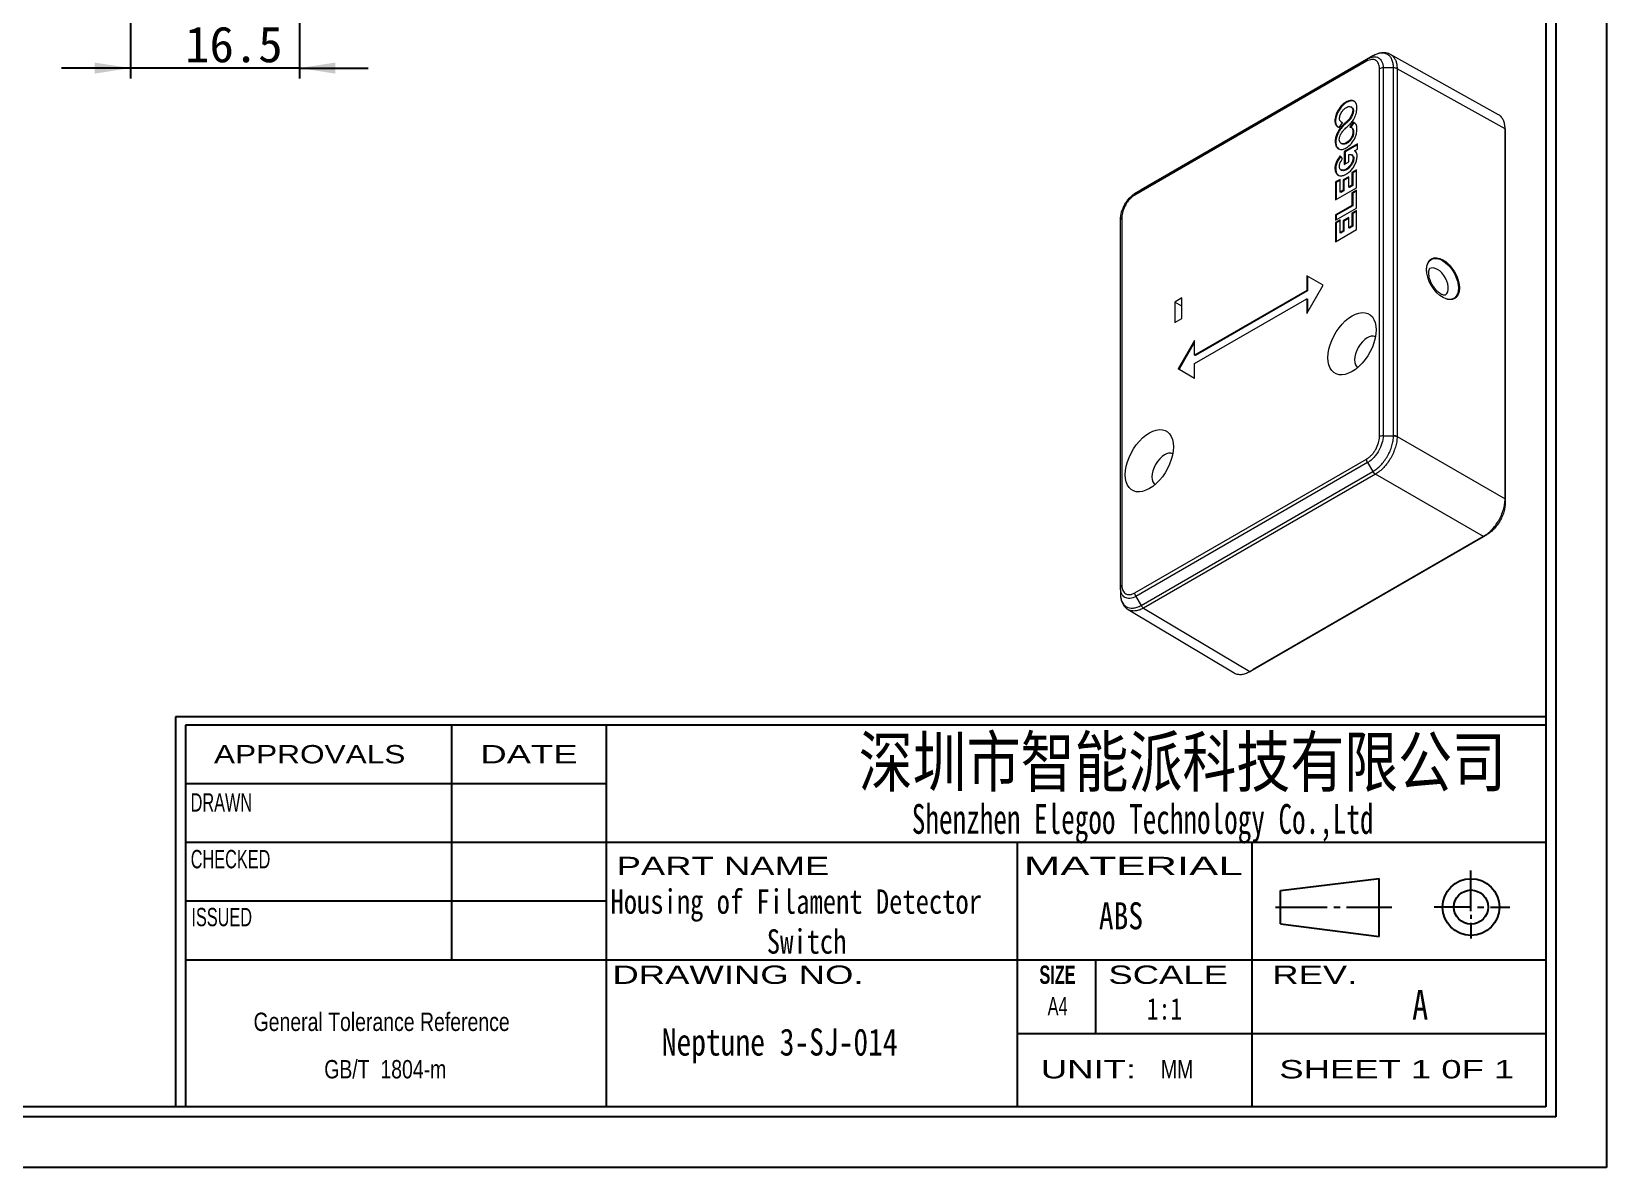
# Model space of a CAD drawing. Header units: millimetres. Extents: x 2 to 295, y 1 to 209.
# Drawn here: x 141.3 to 295.1, y 1.3 to 112.3 of the extents above; entities that cross this region are included whole.
import ezdxf

# ---------------------------------------------------------------- set-up
doc = ezdxf.new("R2010")
doc.units = ezdxf.units.MM
doc.layers.add('SLD-0', color=179, linetype='Continuous')
doc.styles.add('SLDTEXTSTYLE0', font='SIMSUN.TTC', dxfattribs={"width": 0.67})
doc.styles.add('SLDTEXTSTYLE1', font='SIMSUN.TTC', dxfattribs={"width": 0.8})
doc.styles.add('SLDTEXTSTYLE10', font='ARIAL.TTF', dxfattribs={"width": 0.7584})
doc.styles.add('SLDTEXTSTYLE11', font='ARIAL.TTF', dxfattribs={"width": 1.2324})
doc.styles.add('SLDTEXTSTYLE12', font='ARIAL.TTF', dxfattribs={"width": 1.7064})
doc.styles.add('SLDTEXTSTYLE13', font='SIMSUN.TTC', dxfattribs={"width": 0.8, "bigfont": 'bigfont'})
doc.styles.add('SLDTEXTSTYLE14', font='SIMKAI.TTF', dxfattribs={"width": 0.67})
doc.styles.add('SLDTEXTSTYLE15', font='SIMSUN.TTC')
doc.styles.add('SLDTEXTSTYLE2', font='SIMFANG.TTF', dxfattribs={"width": 0.8})
doc.styles.add('SLDTEXTSTYLE3', font='SIMSUN.TTC', dxfattribs={"width": 0.8})
doc.styles.add('SLDTEXTSTYLE5', font='ARIAL.TTF', dxfattribs={"width": 0.63516})
doc.styles.add('SLDTEXTSTYLE8', font='ARIALBD.TTF', dxfattribs={"width": 0.63516})
doc.styles.add('SLDTEXTSTYLE9', font='ARIAL.TTF', dxfattribs={"width": 1.422})
doc.dimstyles.new('SLDDIMSTYLE1', dxfattribs={"dimtxt": 3.5, "dimasz": 3.5, "dimexe": 0, "dimexo": 0.0625, "dimgap": 0.875, "dimtad": 2, "dimrnd": 1e-09, "dimzin": 12, "dimdsep": 46, "dimtxsty": 'SLDTEXTSTYLE0', "dimsah": 1, "dimcen": 0.09, "dimadec": 0, "dimazin": 3, "dimtfac": 1, "dimtmove": 0, "dimatfit": 0, "dimfxl": 0, "dimfrac": 2, "dimtolj": 1, "dimtzin": 12, "dimarcsym": 0})

# ---------------------------------------------------------------- blocks, each defined once
blk = doc.blocks.new('SW_NOTE_1')
at = {"layer": 'SLD-0', "color": 0, "attachment_point": 2, "style": 'SLDTEXTSTYLE3'}
for s, insert, char_height in [('Housing of Filament Detector ', (16.4, 2.77), 2.3813), ('Switch', (17.41, -1.13), 2.381)]:
    blk.add_mtext(s, dxfattribs=dict(at, insert=insert, char_height=char_height))
blk = doc.blocks.new('SW_NOTE_2')
at = {"layer": 'SLD-0', "color": 0, "char_height": 1.7927, "attachment_point": 2, "style": 'SLDTEXTSTYLE10'}
for s, insert in [('General Tolerance Reference ', (13.02, 2.31)), (' GB/T  1804-m', (13.11, -2.32))]:
    blk.add_mtext(s, dxfattribs=dict(at, insert=insert))
blk = doc.blocks.new('_D_4')
at = {"layer": 'SLD-0', "color": 5}
for p, q in [((150.92, 117.47), (150.92, 107.69)), ((167.42, 117.6), (167.42, 107.69)), ((150.92, 108.69), (144.19, 108.69)), ((167.42, 108.69), (150.92, 108.69)), ((167.42, 108.69), (174.15, 108.69))]:
    blk.add_line(p, q, dxfattribs=at)
for points in [[(150.92, 108.69), (147.42, 109.23), (147.42, 108.15)], [(167.42, 108.69), (170.92, 108.15), (170.92, 109.23)]]:
    blk.add_solid(points, dxfattribs=at)
at = {"layer": 'SLD-0', "color": 5, "insert": (156.26, 112.76), "char_height": 3.5, "attachment_point": 1, "style": 'SLDTEXTSTYLE15'}
blk.add_mtext('16.5', dxfattribs=at)

msp = doc.modelspace()

# ---------------------------------------------------------------- linework, layer by layer
at = {"color": 7, "linetype": 'Continuous', "lineweight": 15}
for p, q in [((271.672, 109.359), (249.032, 96.289)), ((249.135, 96.518), (271.775, 109.588)), ((272.283, 109.881), (249.643, 96.811)), ((272.283, 109.881), (271.775, 109.588)), ((284.564, 104.138), (274.015, 110.016)), ((272.933, 72.688), (272.933, 108.631)), ((273.287, 108.715), (273.287, 72.773)), ((274.302, 108.715), (273.287, 108.715)), ((274.302, 72.773), (274.302, 108.715)), ((274.652, 108.634), (274.652, 72.69)), ((285.199, 102.756), (274.652, 108.634)), ((270.227, 104.849), (270.138, 104.9)), ((269.003, 102.877), (269.315, 103.348)), ((269.235, 103.388), (269.311, 103.343)), ((270.369, 103.395), (270.043, 102.924)), ((270.439, 103.354), (270.114, 102.883)), ((270.439, 103.354), (270.369, 103.395)), ((270.246, 102.849), (270.158, 102.9)), ((285.205, 102.387), (285.199, 102.795)), ((285.199, 66.6), (285.199, 102.756)), ((285.199, 102.756), (285.205, 102.351)), ((285.205, 102.351), (285.205, 66.195)), ((269.315, 99.872), (269.075, 100.11)), ((269.182, 101.346), (269.27, 101.295)), ((270.789, 101.288), (269.494, 100.54)), ((269.494, 100.54), (269.494, 99.283)), ((269.565, 100.499), (269.494, 100.54)), ((270.789, 101.206), (269.565, 100.499)), ((269.565, 100.499), (269.565, 99.324)), ((269.93, 99.535), (269.93, 100.258)), ((270.314, 100.156), (270.226, 100.207)), ((270.498, 100.607), (270.789, 100.775)), ((270.569, 100.566), (270.498, 100.607)), ((270.789, 100.775), (270.789, 101.288)), ((269.166, 98.749), (269.254, 98.698)), ((269.494, 99.283), (269.93, 99.535)), ((270.671, 98.744), (270.241, 98.496)), ((270.241, 98.496), (270.241, 97.249)), ((270.312, 98.455), (270.241, 98.496)), ((270.671, 98.663), (270.312, 98.455)), ((270.671, 96.989), (270.671, 98.744)), ((269.075, 97.823), (268.636, 97.569)), ((268.636, 97.569), (268.636, 95.814)), ((268.707, 97.529), (268.636, 97.569)), ((268.636, 95.814), (270.671, 96.989)), ((269.075, 97.741), (268.707, 97.529)), ((268.707, 97.529), (268.707, 95.855)), ((269.075, 96.576), (269.075, 97.823)), ((269.93, 98.073), (269.39, 97.761)), ((269.39, 97.761), (269.39, 96.757)), ((269.46, 97.72), (269.39, 97.761)), ((269.93, 97.991), (269.46, 97.72)), ((269.46, 97.72), (269.46, 96.717)), ((269.93, 97.07), (269.93, 98.073)), ((270.241, 97.249), (269.93, 97.07)), ((270.001, 97.029), (269.93, 97.07)), ((270.312, 97.208), (270.001, 97.029)), ((270.312, 97.208), (270.241, 97.249)), ((270.312, 98.455), (270.312, 97.208)), ((249.09, 96.483), (248.984, 96.422)), ((249.643, 96.811), (249.135, 96.518)), ((269.39, 96.757), (269.075, 96.576)), ((269.145, 96.535), (269.075, 96.576)), ((269.46, 96.717), (269.145, 96.535)), ((269.46, 96.717), (269.39, 96.757)), ((270.671, 96.764), (270.241, 96.515)), ((270.241, 96.515), (270.241, 95.277)), ((270.312, 96.475), (270.241, 96.515)), ((270.671, 96.682), (270.312, 96.475)), ((270.312, 96.475), (270.312, 95.236)), ((270.671, 95.018), (270.671, 96.764)), ((247.624, 57.958), (247.624, 93.9)), ((247.631, 94.079), (247.632, 93.984)), ((247.77, 94.104), (247.77, 58.162)), ((270.241, 95.277), (268.636, 94.35)), ((268.636, 93.844), (270.671, 95.018)), ((268.636, 94.35), (268.636, 93.844)), ((268.707, 94.309), (268.636, 94.35)), ((269.075, 93.856), (268.636, 93.603)), ((270.312, 95.236), (268.707, 94.309)), ((268.707, 94.309), (268.707, 93.884)), ((269.075, 92.607), (269.075, 93.856)), ((269.93, 94.094), (269.39, 93.782)), ((269.93, 94.013), (269.46, 93.741)), ((269.93, 93.101), (269.93, 94.094)), ((270.312, 95.236), (270.241, 95.277)), ((270.671, 94.778), (270.241, 94.529)), ((270.241, 94.529), (270.241, 93.281)), ((270.312, 94.488), (270.241, 94.529)), ((270.671, 94.696), (270.312, 94.488)), ((270.312, 94.488), (270.312, 93.24)), ((270.671, 92.909), (270.671, 94.778)), ((268.636, 93.603), (268.636, 91.735)), ((268.707, 93.562), (268.636, 93.603)), ((268.636, 91.735), (270.671, 92.909)), ((269.075, 93.774), (268.707, 93.562)), ((268.707, 93.562), (268.707, 91.775)), ((269.39, 92.789), (269.075, 92.607)), ((269.145, 92.566), (269.075, 92.607)), ((269.46, 92.748), (269.145, 92.566)), ((269.39, 93.782), (269.39, 92.789)), ((269.46, 93.741), (269.39, 93.782)), ((269.46, 92.748), (269.39, 92.789)), ((269.46, 93.741), (269.46, 92.748)), ((270.241, 93.281), (269.93, 93.101)), ((270.001, 93.06), (269.93, 93.101)), ((270.312, 93.24), (270.001, 93.06)), ((270.312, 93.24), (270.241, 93.281)), ((267.423, 87.478), (265.832, 88.397)), ((265.832, 88.397), (265.832, 86.968)), ((265.903, 88.356), (265.903, 86.927)), ((253.622, 86.233), (252.94, 85.839)), ((253.622, 84.221), (253.622, 86.233)), ((265.832, 86.968), (254.872, 80.641)), ((265.903, 86.927), (254.943, 80.6)), ((265.832, 84.723), (267.423, 87.478)), ((265.903, 86.927), (265.832, 86.968)), ((252.94, 85.839), (252.94, 83.827)), ((253.622, 85.446), (252.94, 85.839)), ((254.872, 79.824), (265.832, 86.152)), ((265.832, 86.152), (265.832, 84.723)), ((265.903, 86.111), (265.832, 86.152)), ((265.903, 86.111), (265.903, 84.845)), ((252.94, 83.827), (253.622, 84.221)), ((254.872, 82.07), (253.281, 79.314)), ((254.872, 81.907), (253.352, 79.273)), ((254.872, 80.641), (254.872, 82.07)), ((254.943, 80.6), (254.872, 80.641)), ((253.281, 79.314), (254.872, 78.395)), ((253.352, 79.273), (253.281, 79.314)), ((253.352, 79.273), (254.872, 78.395)), ((254.872, 78.395), (254.872, 79.824)), ((273.287, 72.773), (274.302, 72.773)), ((274.652, 72.69), (274.652, 72.689)), ((274.652, 72.689), (285.199, 66.6)), ((249.032, 57.433), (271.672, 70.503)), ((271.775, 70.155), (249.135, 57.085)), ((249.643, 56.206), (272.283, 69.276)), ((271.775, 70.155), (272.283, 69.276)), ((272.283, 69.276), (272.284, 69.276)), ((272.53, 69.014), (249.889, 55.943)), ((283.078, 62.926), (272.531, 69.014)), ((285.199, 66.6), (285.205, 66.195)), ((283.432, 63.123), (260.607, 49.946)), ((283.078, 62.926), (283.432, 63.123)), ((260.253, 49.749), (283.078, 62.926)), ((247.624, 57.958), (247.624, 57.372)), ((249.135, 57.085), (249.643, 56.206)), ((248.373, 55.804), (258.739, 49.609)), ((249.889, 55.943), (260.253, 49.749)), ((260.22, 49.73), (260.576, 49.929)), ((260.253, 49.749), (260.607, 49.946))]:
    msp.add_line(p, q, dxfattribs=at)
at = {"color": 8, "linetype": 'Continuous', "lineweight": 15, "flags": 128}
for points in [[(277.54, 88.835), (277.535, 88.989), (277.558, 89.287), (277.628, 89.549), (277.743, 89.767), (277.899, 89.933), (278.09, 90.044), (278.312, 90.095), (278.558, 90.086), (278.82, 90.016), (279.09, 89.887), (279.36, 89.704), (279.622, 89.472), (279.868, 89.197), (280.09, 88.889), (280.282, 88.557), (280.437, 88.211), (280.552, 87.861), (280.622, 87.518), (280.646, 87.193), (280.622, 86.894), (280.552, 86.632), (280.437, 86.415), (280.282, 86.248), (280.09, 86.137), (279.868, 86.086), (279.622, 86.095), (279.514, 86.118)], [(279.345, 86.506), (279.383, 86.53), (279.514, 86.662), (279.604, 86.844), (279.65, 87.068), (279.65, 87.324), (279.604, 87.601), (279.514, 87.887), (279.383, 88.169), (279.219, 88.436), (279.027, 88.675), (278.816, 88.876), (278.595, 89.03), (278.375, 89.13), (278.164, 89.173), (277.972, 89.156), (277.842, 89.102)]]:
    msp.add_lwpolyline(points, dxfattribs=at)
at = {"color": 7, "linetype": 'Continuous', "lineweight": 15, "flags": 128}
for points in [[(270.251, 84.483), (270.587, 84.649), (270.915, 84.756), (271.23, 84.803), (271.525, 84.787), (271.795, 84.71), (272.032, 84.572), (272.234, 84.378), (272.395, 84.13), (272.512, 83.834), (272.584, 83.496), (272.608, 83.123), (272.584, 82.721), (272.512, 82.301), (272.395, 81.869), (272.234, 81.435), (272.032, 81.008), (271.795, 80.597), (271.525, 80.209), (271.23, 79.852), (270.915, 79.535), (270.587, 79.262), (270.251, 79.041), (269.916, 78.875), (269.588, 78.768), (269.272, 78.722), (268.977, 78.738), (268.708, 78.815), (268.471, 78.952), (268.269, 79.147), (268.108, 79.394), (267.99, 79.69), (267.919, 80.029), (267.895, 80.402), (267.919, 80.803), (267.99, 81.224), (268.108, 81.655), (268.269, 82.089), (268.471, 82.516), (268.708, 82.928), (268.977, 83.316), (269.272, 83.672), (269.588, 83.99), (269.916, 84.262), (270.251, 84.483)], [(271.736, 82.334), (271.495, 82.167), (271.263, 81.952), (271.049, 81.696), (270.861, 81.41), (270.707, 81.105), (270.593, 80.792), (270.523, 80.483), (270.499, 80.191), (270.523, 79.926), (270.593, 79.698), (270.707, 79.517), (270.799, 79.431)], [(250.452, 73.054), (250.788, 73.22), (251.116, 73.327), (251.431, 73.373), (251.726, 73.357), (251.996, 73.28), (252.233, 73.143), (252.435, 72.948), (252.596, 72.7), (252.713, 72.404), (252.785, 72.066), (252.809, 71.693), (252.785, 71.292), (252.713, 70.871), (252.596, 70.44), (252.435, 70.006), (252.233, 69.579), (251.996, 69.167), (251.726, 68.779), (251.431, 68.422), (251.116, 68.105), (250.788, 67.833), (250.452, 67.611), (250.117, 67.446), (249.789, 67.338), (249.474, 67.292), (249.178, 67.308), (248.909, 67.385), (248.672, 67.523), (248.47, 67.717), (248.309, 67.965), (248.191, 68.261), (248.12, 68.599), (248.096, 68.972), (248.12, 69.373), (248.191, 69.794), (248.309, 70.226), (248.47, 70.659), (248.672, 71.086), (248.909, 71.498), (249.178, 71.886), (249.474, 72.243), (249.789, 72.56), (250.117, 72.832), (250.452, 73.054)], [(251.937, 70.904), (251.696, 70.737), (251.464, 70.522), (251.25, 70.267), (251.062, 69.981), (250.908, 69.675), (250.794, 69.362), (250.724, 69.053), (250.7, 68.761), (250.724, 68.496), (250.794, 68.268), (250.908, 68.087), (251, 68.002)]]:
    msp.add_lwpolyline(points, dxfattribs=at)
at = {"color": 7, "linetype": 'Continuous', "lineweight": 15}
for centre, radius, start, end in [((272.26, 81.588), 0.911, 71.86939, 125.05881), ((274.315, 72.048), 0.724, 62.19332, 91.02031), ((252.461, 70.158), 0.911, 71.86939, 125.05881), ((272.917, 69.627), 0.723, 208.97939, 237.81169)]:
    msp.add_arc(centre, radius, start, end, dxfattribs=at)
msp.add_ellipse((279.136, 88.117), major_axis=(-1.14, 1.94), ratio=0.5823979, dxfattribs=at)
for points in [[(271.672, 109.359), (271.672, 109.466), (271.71, 109.55), (271.775, 109.588)], [(273.287, 108.715), (273.156, 108.715), (273.026, 108.684), (272.933, 108.631)], [(274.652, 108.634), (274.56, 108.686), (274.431, 108.716), (274.302, 108.715)], [(249.032, 96.289), (249.032, 96.396), (249.07, 96.48), (249.135, 96.518)], [(247.77, 94.104), (247.678, 94.051), (247.624, 93.976), (247.624, 93.9)], [(273.287, 72.773), (273.156, 72.773), (273.026, 72.742), (272.933, 72.688)], [(274.302, 72.773), (274.431, 72.773), (274.56, 72.742), (274.652, 72.69)], [(271.775, 70.155), (271.71, 70.268), (271.672, 70.396), (271.672, 70.503)], [(272.283, 69.276), (272.348, 69.164), (272.438, 69.067), (272.53, 69.014)], [(247.77, 58.162), (247.678, 58.108), (247.624, 58.033), (247.624, 57.958)], [(249.135, 57.085), (249.07, 57.198), (249.032, 57.327), (249.032, 57.433)], [(249.643, 56.206), (249.707, 56.094), (249.797, 55.997), (249.889, 55.943)]]:
    msp.add_open_spline(points, degree=3, dxfattribs=at)
for points, knots in [([(272.933, 108.631), (272.933, 108.727), (272.925, 108.817), (272.893, 108.985), (272.869, 109.063), (272.806, 109.203), (272.767, 109.264), (272.676, 109.37), (272.623, 109.414), (272.448, 109.515), (272.307, 109.542), (272.004, 109.512), (271.839, 109.455), (271.672, 109.359)], [0, 0, 0, 0, 0.125, 0.125, 0.25, 0.25, 0.375, 0.375, 0.5, 0.5, 0.75, 0.75, 1, 1, 1, 1]), ([(271.775, 109.588), (271.974, 109.703), (272.173, 109.771), (272.536, 109.807), (272.705, 109.774), (272.914, 109.653), (272.978, 109.6), (273.087, 109.474), (273.134, 109.401), (273.209, 109.233), (273.239, 109.139), (273.277, 108.938), (273.287, 108.83), (273.287, 108.715)], [0, 0, 0, 0, 0.25, 0.25, 0.5, 0.5, 0.625, 0.625, 0.75, 0.75, 0.875, 0.875, 1, 1, 1, 1]), ([(274.01, 110.012), (273.949, 110.045), (273.806, 110.122), (273.554, 110.181), (273.267, 110.199), (272.966, 110.16), (272.659, 110.069), (272.432, 109.967), (272.305, 109.894), (272.283, 109.881)], [0, 0, 0, 0, 0.119698, 0.27939, 0.4430167, 0.6104841, 0.7824828, 0.961005, 1, 1, 1, 1]), ([(274.302, 108.715), (274.302, 108.869), (274.288, 109.016), (274.236, 109.285), (274.197, 109.408), (274.095, 109.632), (274.032, 109.732), (273.886, 109.9), (273.802, 109.97), (273.519, 110.133), (273.3, 110.175), (272.932, 110.138), (272.806, 110.11), (272.549, 110.02), (272.416, 109.958), (272.283, 109.881)], [0, 0, 0, 0, 0.125, 0.125, 0.25, 0.25, 0.375, 0.375, 0.5, 0.5, 0.75, 0.75, 0.875, 0.875, 1, 1, 1, 1]), ([(270.043, 102.924), (270.161, 102.929), (270.297, 102.808), (270.337, 102.476), (270.321, 102.112), (270.043, 101.674), (269.625, 101.277), (269.163, 101.258), (268.949, 101.649), (269.092, 102.155), (269.333, 102.523), (269.599, 102.801), (269.892, 103.071), (270.198, 103.357), (270.476, 103.761), (270.661, 104.245), (270.756, 104.806), (270.675, 105.279), (270.383, 105.55), (269.901, 105.556), (269.326, 105.191), (268.891, 104.616), (268.637, 104.062), (268.471, 103.279), (268.78, 102.954), (269.003, 102.877)], [0, 0, 0, 0, 0.0402696, 0.0631496, 0.0972781, 0.1305334, 0.1709042, 0.2300673, 0.272055, 0.3136078, 0.3422128, 0.3682938, 0.4029417, 0.4384472, 0.4677718, 0.5099648, 0.5531266, 0.6069497, 0.6468877, 0.6997275, 0.7706129, 0.8159069, 0.8576377, 0.9053276, 1, 1, 1, 1]), ([(269.315, 103.348), (269.208, 103.391), (269.062, 103.504), (269.004, 103.846), (269.114, 104.168), (269.27, 104.444), (269.447, 104.693), (269.678, 104.862), (269.906, 104.949), (270.083, 104.937), (270.212, 104.858), (270.318, 104.719), (270.328, 104.429), (270.195, 104.049), (269.962, 103.665), (269.655, 103.384), (269.361, 103.14), (269.044, 102.781), (268.714, 102.227), (268.549, 101.526), (268.672, 101.03), (268.927, 100.753), (269.282, 100.703), (269.736, 100.891), (270.197, 101.294), (270.546, 101.818), (270.698, 102.316), (270.775, 102.942), (270.615, 103.343), (270.369, 103.395)], [0, 0, 0, 0, 0.0446581, 0.0693309, 0.1009129, 0.1194818, 0.1411823, 0.1689898, 0.1911548, 0.2141167, 0.2322485, 0.2498102, 0.2779288, 0.3095505, 0.3410981, 0.3764874, 0.409881, 0.4374468, 0.4876717, 0.5512993, 0.6025051, 0.6439441, 0.6916438, 0.7311951, 0.7876296, 0.8392301, 0.866953, 0.9091409, 1, 1, 1, 1]), ([(270.503, 105.425), (270.427, 105.458), (270.266, 105.528), (269.947, 105.461), (269.604, 105.279), (269.271, 104.983), (268.995, 104.613), (268.792, 104.216), (268.661, 103.825), (268.612, 103.447), (268.69, 103.145), (268.806, 103.021), (268.865, 102.958)], [0, 0, 0, 0, 0.0946138, 0.201997, 0.3098801, 0.4171536, 0.5238487, 0.6184122, 0.7141026, 0.8087277, 0.9032658, 1, 1, 1, 1]), ([(270.214, 104.846), (270.23, 104.84), (270.295, 104.813), (270.372, 104.703), (270.398, 104.496), (270.354, 104.257), (270.258, 104.014), (270.116, 103.755), (269.912, 103.508), (269.672, 103.3), (269.39, 103.059), (269.091, 102.707), (268.829, 102.239), (268.675, 101.746), (268.659, 101.313), (268.754, 100.989), (268.879, 100.866), (268.938, 100.808)], [0, 0, 0, 0, 0.0161977, 0.0667283, 0.1149622, 0.163257, 0.2115883, 0.25997, 0.3236395, 0.3880718, 0.4520364, 0.5479395, 0.6442854, 0.7412829, 0.8377191, 0.9235132, 1, 1, 1, 1]), ([(285.199, 102.756), (285.191, 102.915), (285.174, 103.226), (285.048, 103.618), (284.848, 103.92), (284.679, 104.093), (284.567, 104.134), (284.562, 104.135)], [0, 0, 0, 0, 0.25261505, 0.49447263, 0.74330429, 0.9889393, 1, 1, 1, 1]), ([(270.237, 102.854), (270.269, 102.828), (270.366, 102.751), (270.403, 102.504), (270.403, 102.215), (270.297, 101.91), (270.108, 101.648), (269.897, 101.426), (269.664, 101.278), (269.449, 101.243), (269.307, 101.253), (269.262, 101.3), (269.262, 101.3)], [0, 0, 0, 0, 0.0731845, 0.2192112, 0.3313441, 0.4391613, 0.5516957, 0.6632586, 0.7731825, 0.885418, 0.9992929, 1, 1, 1, 1]), ([(269.075, 100.11), (268.991, 99.993), (268.824, 99.759), (268.649, 99.358), (268.561, 98.96), (268.603, 98.623), (268.732, 98.373), (268.906, 98.173), (269.177, 98.141), (269.477, 98.225), (269.787, 98.391), (270.095, 98.619), (270.373, 98.951), (270.577, 99.34), (270.716, 99.743), (270.759, 100.123), (270.711, 100.44), (270.587, 100.532), (270.532, 100.573)], [0, 0, 0, 0, 0.0629453, 0.1259466, 0.1893231, 0.2521009, 0.3162451, 0.3794708, 0.4423658, 0.5060404, 0.5692112, 0.6329145, 0.6956851, 0.759039, 0.82206, 0.8853954, 0.9490599, 1, 1, 1, 1]), ([(269.145, 100.07), (269.062, 99.953), (268.895, 99.718), (268.719, 99.318), (268.631, 98.919), (268.675, 98.584), (268.796, 98.328), (268.923, 98.221), (268.985, 98.168)], [0, 0, 0, 0, 0.1672584, 0.3346655, 0.5030695, 0.6698827, 0.8403268, 1, 1, 1, 1]), ([(269.93, 100.258), (269.945, 100.256), (270.102, 100.249), (270.101, 100.252), (270.286, 100.199), (270.338, 100.049), (270.36, 99.858), (270.284, 99.494), (270.056, 99.145), (269.744, 98.813), (269.366, 98.678), (269.119, 98.742), (269.007, 98.979), (269.023, 99.392), (269.232, 99.703), (269.315, 99.872)], [-0.0189619, -0.0189619, -0.0189619, -0.0189619, 0, 0.054413, 0.1237451, 0.1550637, 0.2111373, 0.2911793, 0.3830136, 0.4958854, 0.612333, 0.6935875, 0.7772693, 0.8681364, 1, 1, 1, 1]), ([(270.304, 100.159), (270.312, 100.155), (270.355, 100.136), (270.4, 100.049), (270.422, 99.902), (270.409, 99.703), (270.344, 99.456), (270.193, 99.202), (270.019, 98.987), (269.819, 98.805), (269.606, 98.698), (269.402, 98.648), (269.296, 98.688), (269.247, 98.707)], [0, 0, 0, 0, 0.017225, 0.0915984, 0.1629045, 0.238839, 0.3541664, 0.4593643, 0.5639973, 0.6706506, 0.7844202, 0.8996168, 1, 1, 1, 1]), ([(247.624, 93.9), (247.624, 94.129), (247.664, 94.383), (247.815, 94.89), (247.927, 95.149), (248.136, 95.512), (248.214, 95.63), (248.378, 95.851), (248.465, 95.955), (248.648, 96.148), (248.744, 96.237), (248.937, 96.393), (249.036, 96.461), (249.135, 96.518)], [0, 0, 0, 0, 0.25, 0.25, 0.5, 0.5, 0.625, 0.625, 0.75, 0.75, 0.875, 0.875, 1, 1, 1, 1]), ([(249.032, 96.289), (248.948, 96.241), (248.866, 96.184), (248.705, 96.055), (248.625, 95.98), (248.473, 95.819), (248.4, 95.733), (248.263, 95.548), (248.198, 95.449), (248.024, 95.147), (247.93, 94.93), (247.804, 94.507), (247.77, 94.297), (247.77, 94.104)], [0, 0, 0, 0, 0.125, 0.125, 0.25, 0.25, 0.375, 0.375, 0.5, 0.5, 0.75, 0.75, 1, 1, 1, 1]), ([(278.945, 86.615), (278.915, 86.633), (278.827, 86.686), (278.67, 86.808), (278.481, 86.992), (278.298, 87.212), (278.13, 87.461), (277.986, 87.728), (277.872, 88.001), (277.791, 88.268), (277.746, 88.514), (277.735, 88.729), (277.752, 88.899), (277.785, 89.018), (277.821, 89.083), (277.839, 89.1), (277.844, 89.102), (277.845, 89.103)], [0, 0, 0, 0, 0.0361176, 0.105243, 0.175592, 0.247194, 0.3196707, 0.3925636, 0.4653521, 0.537454, 0.6084403, 0.6780055, 0.7461664, 0.8136604, 0.8820888, 0.9549051, 1, 1, 1, 1]), ([(279.344, 86.506), (279.341, 86.504), (279.336, 86.5), (279.281, 86.494), (279.183, 86.509), (279.065, 86.55), (278.977, 86.597), (278.945, 86.615)], [0, 0, 0, 0, 0.2652433, 0.4742152, 0.6710263, 0.878843, 1, 1, 1, 1]), ([(271.672, 70.503), (271.755, 70.551), (271.837, 70.608), (271.998, 70.738), (272.079, 70.812), (272.231, 70.973), (272.304, 71.06), (272.441, 71.245), (272.506, 71.344), (272.68, 71.646), (272.774, 71.862), (272.9, 72.285), (272.933, 72.496), (272.933, 72.688)], [0, 0, 0, 0, 0.125, 0.125, 0.25, 0.25, 0.375, 0.375, 0.5, 0.5, 0.75, 0.75, 1, 1, 1, 1]), ([(273.287, 72.773), (273.287, 72.544), (273.247, 72.29), (273.095, 71.784), (272.983, 71.524), (272.774, 71.162), (272.696, 71.043), (272.532, 70.822), (272.445, 70.718), (272.262, 70.525), (272.166, 70.436), (271.973, 70.28), (271.875, 70.212), (271.775, 70.155)], [0, 0, 0, 0, 0.25, 0.25, 0.5, 0.5, 0.625, 0.625, 0.75, 0.75, 0.875, 0.875, 1, 1, 1, 1]), ([(272.284, 69.276), (272.417, 69.353), (272.55, 69.446), (272.808, 69.655), (272.933, 69.772), (273.177, 70.031), (273.295, 70.172), (273.513, 70.466), (273.615, 70.622), (273.803, 70.948), (273.887, 71.114), (274.032, 71.449), (274.095, 71.621), (274.197, 71.962), (274.236, 72.13), (274.288, 72.457), (274.302, 72.618), (274.302, 72.772)], [0, 0, 0, 0, 0.125, 0.125, 0.25, 0.25, 0.375, 0.375, 0.5, 0.5, 0.625, 0.625, 0.75, 0.75, 0.875, 0.875, 1, 1, 1, 1]), ([(274.652, 72.689), (274.652, 72.527), (274.637, 72.358), (274.583, 72.014), (274.542, 71.838), (274.435, 71.479), (274.369, 71.299), (274.215, 70.946), (274.128, 70.772), (273.93, 70.429), (273.823, 70.266), (273.593, 69.956), (273.47, 69.807), (273.213, 69.536), (273.081, 69.413), (272.811, 69.193), (272.671, 69.096), (272.531, 69.014)], [0, 0, 0, 0, 0.125, 0.125, 0.25, 0.25, 0.375, 0.375, 0.5, 0.5, 0.625, 0.625, 0.75, 0.75, 0.875, 0.875, 1, 1, 1, 1]), ([(274.302, 72.772), (274.302, 72.772), (274.302, 72.772), (274.302, 72.773), (274.302, 72.773), (274.302, 72.773), (274.302, 72.773)], [0, 0, 0, 0, 0.00000089465379, 0.00000089465379, 0.00000089465379, 0.00000095465379, 0.00000095465379, 0.00000095465379, 0.00000095465379]), ([(272.531, 69.014), (272.531, 69.014), (272.531, 69.014), (272.531, 69.014), (272.53, 69.014), (272.53, 69.014), (272.53, 69.014)], [0, 0, 0, 0, 0.0000008356022, 0.0000008356022, 0.0000008356022, 0.0000017850329, 0.0000017850329, 0.0000017850329, 0.0000017850329]), ([(283.078, 62.926), (283.119, 62.95), (283.201, 62.999), (283.322, 63.082), (283.441, 63.171), (283.558, 63.266), (283.672, 63.366), (283.782, 63.471), (283.984, 63.677), (284.264, 64.012), (284.586, 64.504), (284.852, 65.03), (285.015, 65.477), (285.109, 65.83), (285.16, 66.09), (285.193, 66.35), (285.197, 66.516), (285.199, 66.6)], [0, 0, 0, 0, 0.0370803, 0.073715, 0.1099039, 0.1456472, 0.1809449, 0.2157969, 0.2502032, 0.3759261, 0.5000339, 0.6241313, 0.7498646, 0.8103486, 0.8721992, 0.9354163, 1, 1, 1, 1]), ([(285.205, 66.195), (285.205, 66.162), (285.204, 66.094), (285.195, 65.955), (285.174, 65.777), (285.132, 65.557), (285.073, 65.334), (284.999, 65.109), (284.909, 64.884), (284.805, 64.662), (284.688, 64.446), (284.559, 64.236), (284.419, 64.035), (284.269, 63.845), (284.112, 63.668), (283.947, 63.506), (283.778, 63.359), (283.635, 63.252), (283.519, 63.175), (283.461, 63.14), (283.432, 63.123)], [0, 0, 0, 0, 0.0312089, 0.0625177, 0.1250163, 0.1875143, 0.2500119, 0.3125092, 0.3750063, 0.4375031, 0.4999999, 0.5624967, 0.6249936, 0.6874906, 0.7499879, 0.8124855, 0.8749836, 0.9374822, 0.9687215, 1, 1, 1, 1]), ([(249.135, 57.085), (248.937, 56.971), (248.737, 56.902), (248.374, 56.866), (248.205, 56.899), (247.996, 57.02), (247.932, 57.073), (247.823, 57.199), (247.777, 57.273), (247.701, 57.44), (247.672, 57.534), (247.634, 57.735), (247.624, 57.843), (247.624, 57.958)], [0, 0, 0, 0, 0.25, 0.25, 0.5, 0.5, 0.625, 0.625, 0.75, 0.75, 0.875, 0.875, 1, 1, 1, 1]), ([(247.624, 57.372), (247.624, 57.351), (247.624, 57.212), (247.648, 56.957), (247.724, 56.636), (247.847, 56.351), (248.009, 56.109), (248.184, 55.924), (248.321, 55.843), (248.373, 55.812)], [0, 0, 0, 0, 0.0317567, 0.2079104, 0.39966, 0.5647356, 0.7247316, 0.8958982, 1, 1, 1, 1]), ([(247.624, 57.372), (247.624, 57.218), (247.637, 57.072), (247.688, 56.803), (247.726, 56.68), (247.827, 56.457), (247.89, 56.357), (248.036, 56.189), (248.12, 56.12), (248.403, 55.957), (248.622, 55.914), (248.991, 55.95), (249.117, 55.979), (249.376, 56.068), (249.509, 56.129), (249.643, 56.206)], [0, 0, 0, 0, 0.125, 0.125, 0.25, 0.25, 0.375, 0.375, 0.5, 0.5, 0.75, 0.75, 0.875, 0.875, 1, 1, 1, 1]), ([(247.77, 58.162), (247.77, 58.066), (247.778, 57.976), (247.81, 57.808), (247.835, 57.729), (247.898, 57.59), (247.937, 57.528), (248.028, 57.423), (248.081, 57.379), (248.256, 57.278), (248.396, 57.25), (248.7, 57.28), (248.865, 57.337), (249.032, 57.433)], [0, 0, 0, 0, 0.125, 0.125, 0.25, 0.25, 0.375, 0.375, 0.5, 0.5, 0.75, 0.75, 1, 1, 1, 1]), ([(258.74, 49.611), (258.744, 49.608), (258.835, 49.532), (259.069, 49.472), (259.43, 49.449), (259.833, 49.536), (260.111, 49.677), (260.253, 49.749)], [0, 0, 0, 0, 0.0108588, 0.2565233, 0.5054264, 0.7473222, 1, 1, 1, 1])]:
    msp.add_open_spline(points, degree=3, knots=knots, dxfattribs=at)
at = {"color": 8, "linetype": 'Continuous', "lineweight": 15}
for points, knots in [([(274.012, 110.015), (274.017, 110.013), (274.115, 109.977), (274.266, 109.83), (274.454, 109.582), (274.58, 109.261), (274.643, 108.94), (274.65, 108.718), (274.652, 108.634)], [0, 0, 0, 0, 0.0126295, 0.2251433, 0.4440391, 0.6530552, 0.8681324, 1, 1, 1, 1]), ([(249.889, 55.943), (249.837, 55.915), (249.668, 55.822), (249.38, 55.711), (249.027, 55.643), (248.691, 55.669), (248.467, 55.731), (248.376, 55.804), (248.371, 55.808)], [0, 0, 0, 0, 0.091088, 0.2999797, 0.5149292, 0.7465966, 0.9866282, 1, 1, 1, 1])]:
    msp.add_open_spline(points, degree=3, knots=knots, dxfattribs=at)
at = {"layer": 'SLD-0'}
for p, q in [((295.107, 208.674), (295.107, 1.294)), ((289.181, 197.811), (289.181, 7.219)), ((289.181, 7.219), (12.675, 7.219)), ((295.107, 1.294), (1.591, 1.294))]:
    msp.add_line(p, q, dxfattribs=at)
at = {"layer": 'SLD-0', "color": 6, "linetype": 'Continuous'}
for p, q in [((290.169, 198.799), (290.169, 6.231)), ((290.169, 6.231), (11.687, 6.231))]:
    msp.add_line(p, q, dxfattribs=at)
at = {"layer": 'SLD-0', "color": 179, "linetype": 'Continuous'}
for p, q in [((289.181, 45.329), (155.33, 45.329)), ((155.33, 45.329), (155.33, 7.219)), ((289.181, 44.506), (156.286, 44.506)), ((156.286, 44.506), (156.286, 7.219)), ((182.281, 44.506), (182.281, 21.56)), ((197.398, 44.506), (197.398, 7.219)), ((197.398, 38.77), (156.286, 38.77)), ((289.181, 33.033), (156.286, 33.033)), ((237.553, 33.033), (237.553, 7.219)), ((260.499, 7.219), (260.499, 33.033)), ((263.255, 28.354), (272.888, 29.538)), ((272.888, 23.846), (272.888, 29.538)), ((281.869, 26.35), (281.869, 30.316)), ((263.255, 25.106), (263.255, 28.354)), ((197.398, 27.297), (156.286, 27.297)), ((262.786, 26.733), (267.83, 26.733)), ((268.461, 26.733), (269.091, 26.733)), ((269.722, 26.733), (274.136, 26.733)), ((281.869, 26.733), (278.268, 26.733)), ((282.5, 26.733), (283.13, 26.733)), ((283.761, 26.733), (285.653, 26.733)), ((263.255, 25.106), (272.888, 23.846)), ((281.869, 25.966), (281.869, 25.583)), ((281.869, 25.2), (281.869, 23.667)), ((289.181, 21.56), (156.286, 21.56)), ((245.202, 21.56), (245.202, 14.39)), ((237.553, 14.39), (289.181, 14.39))]:
    msp.add_line(p, q, dxfattribs=at)
for radius in [2.771, 1.669]:
    msp.add_circle((281.869, 26.733), radius, dxfattribs=at)

# ---------------------------------------------------------------- block references
at = {"layer": 'SLD-0'}
msp.add_blockref('SW_NOTE_1', (199.561, 25.694), dxfattribs=at)
at = {"layer": 'SLD-0', "color": 179}
msp.add_blockref('SW_NOTE_2', (162.438, 14.111), dxfattribs=at)

# ---------------------------------------------------------------- texts
at = {"layer": 'SLD-0'}
for s, insert, char_height, attachment_point, style in [('\\M+1905B圳\\M+18E73\\M+19271\\M+1945C\\M+19468\\M+189C8\\M+18B5A\\M+1974C\\M+18CC0\\M+18CF6\\M+18E69', (253.676, 43.337), 4.82808, 2, 'SLDTEXTSTYLE13'), ('ABS', (247.678, 27.205), 2.6458, 2, 'SLDTEXTSTYLE3'), ('A', (276.114, 18.63), 2.91, 1, 'SLDTEXTSTYLE1'), ('Neptune 3-SJ-014', (214.34, 14.873), 2.64583, 2, 'SLDTEXTSTYLE3')]:
    msp.add_mtext(s, dxfattribs=dict(at, insert=insert, char_height=char_height, attachment_point=attachment_point, style=style))
at = {"layer": 'SLD-0', "color": 179, "attachment_point": 2}
for s, insert, char_height, style in [('APPROVALS', (168.427, 42.563), 1.7927, 'SLDTEXTSTYLE11'), ('DATE', (189.85, 42.563), 1.7927, 'SLDTEXTSTYLE9'), ('DRAWN', (159.804, 37.853), 1.7927, 'SLDTEXTSTYLE5'), ('Shenzhen Elegoo Technology Co.,Ltd', (249.798, 36.8), 2.91042, 'SLDTEXTSTYLE14'), ('CHECKED', (160.696, 32.315), 1.7927, 'SLDTEXTSTYLE5'), ('PART NAME', (208.794, 31.645), 1.7927, 'SLDTEXTSTYLE9'), ('MATERIAL', (248.88, 31.645), 1.7927, 'SLDTEXTSTYLE12'), ('ISSUED', (159.837, 26.654), 1.7927, 'SLDTEXTSTYLE5'), ('DRAWING NO.', (210.268, 21.022), 1.79265, 'SLDTEXTSTYLE9'), ('SIZE', (241.479, 21.022), 1.7927, 'SLDTEXTSTYLE8'), ('SCALE', (252.289, 21.022), 1.7927, 'SLDTEXTSTYLE9'), ('REV.', (266.61, 21.022), 1.7927, 'SLDTEXTSTYLE9'), ('A4', (241.49, 17.953), 1.7927, 'SLDTEXTSTYLE5'), ('1:1', (251.93, 17.855), 2.1167, 'SLDTEXTSTYLE2'), ('UNIT:', (244.499, 11.791), 1.7927, 'SLDTEXTSTYLE9'), ('MM', (253.161, 11.791), 1.7927, 'SLDTEXTSTYLE10'), ('SHEET 1 0F 1', (274.62, 11.791), 1.79265, 'SLDTEXTSTYLE9')]:
    msp.add_mtext(s, dxfattribs=dict(at, insert=insert, char_height=char_height, style=style))

# ---------------------------------------------------------------- dimensions: what is measured, and where the dimension line sits
at = {"layer": 'SLD-0', "color": 5}
dim = msp.add_linear_dim(base=(150.92, 108.69), p1=(167.42, 118.599), p2=(150.92, 118.468), dimstyle='SLDDIMSTYLE1', dxfattribs=at)
dim.commit()
dim.dimension.update_dxf_attribs({"geometry": '_D_4', "text_midpoint": (158.977, 108.69), "dimtype": 160})

doc.saveas('drawing.dxf')
